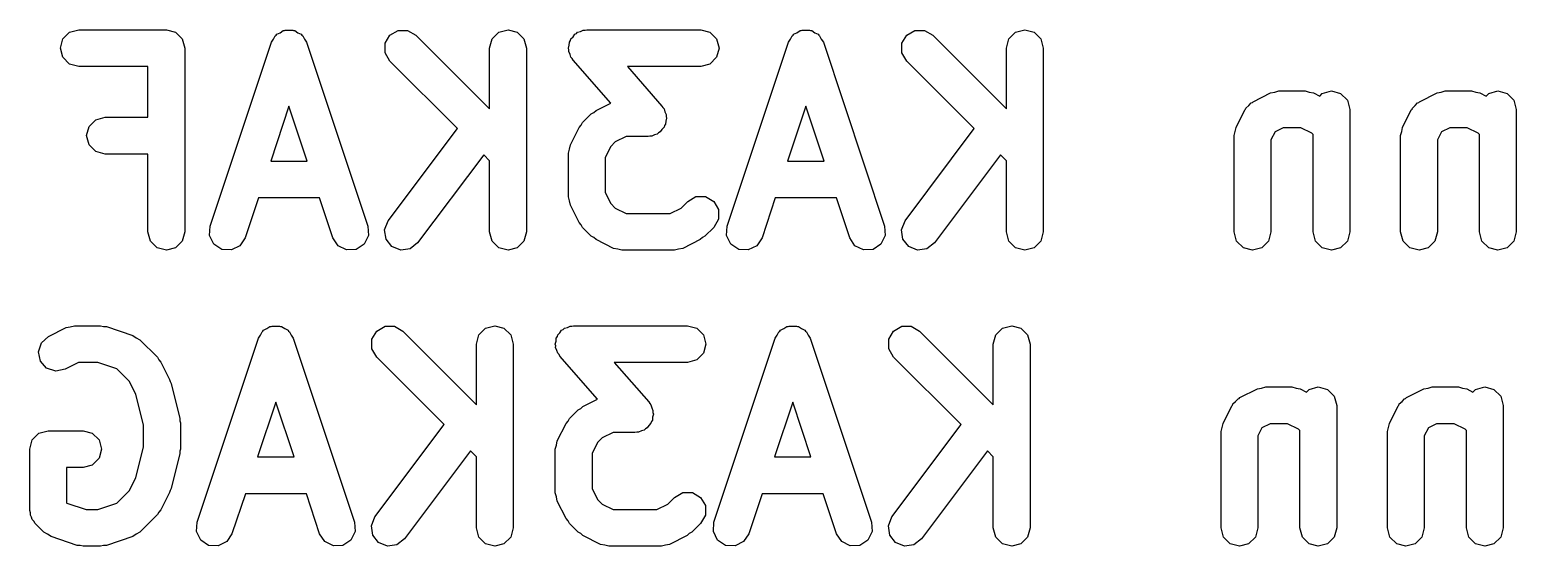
# Model space of a CAD drawing. Extents: x 112.8 to 171.6, y -69.1 to -64.2.
# Drawn here: x 112.84 to 124.96, y -68.56 to -64.34 of the extents above; entities that cross this region are included whole.
import ezdxf

# ---------------------------------------------------------------- set-up
doc = ezdxf.new("R2010")
doc.units = 0
doc.layers.add('BLACK', color=7, linetype='CONTINUOUS')

msp = doc.modelspace()

# ---------------------------------------------------------------- linework, layer by layer
at = {"layer": 'BLACK', "linetype": 'CONTINUOUS'}
for p, q in [((113.168, -64.3638), (113.243, -64.3437)), ((113.243, -64.3437), (113.957, -64.3437)), ((113.957, -64.3437), (114.032, -64.3638)), ((114.884, -64.368), (114.909, -64.3514)), ((114.909, -64.3514), (114.919, -64.3508)), ((114.919, -64.3508), (114.927, -64.3467)), ((114.927, -64.3467), (114.957, -64.3485)), ((114.957, -64.3485), (114.987, -64.3467)), ((114.987, -64.3467), (114.995, -64.3508)), ((114.995, -64.3508), (115.004, -64.3514)), ((115.004, -64.3514), (115.029, -64.368)), ((115.779, -64.3876), (115.847, -64.3488)), ((115.847, -64.3488), (115.924, -64.3488)), ((115.924, -64.3488), (115.992, -64.3876)), ((116.668, -64.3638), (116.743, -64.3437)), ((116.743, -64.3437), (116.818, -64.3638)), ((117.31, -64.3638), (117.334, -64.3574)), ((117.334, -64.3574), (117.356, -64.3465)), ((117.356, -64.3465), (117.371, -64.3475)), ((117.371, -64.3475), (117.385, -64.3437)), ((117.385, -64.3437), (118.314, -64.3437)), ((118.314, -64.3437), (118.389, -64.3638)), ((119.099, -64.368), (119.124, -64.3514)), ((119.124, -64.3514), (119.133, -64.3508)), ((119.133, -64.3508), (119.141, -64.3467)), ((119.141, -64.3467), (119.171, -64.3485)), ((119.171, -64.3485), (119.201, -64.3467)), ((119.201, -64.3467), (119.209, -64.3508)), ((119.209, -64.3508), (119.219, -64.3514)), ((119.219, -64.3514), (119.244, -64.368)), ((119.994, -64.3876), (120.061, -64.3488)), ((120.061, -64.3488), (120.139, -64.3488)), ((120.139, -64.3488), (120.206, -64.3876)), ((120.882, -64.3638), (120.957, -64.3437)), ((120.957, -64.3437), (121.032, -64.3638)), ((113.093, -64.4937), (113.113, -64.4187)), ((113.113, -64.4187), (113.168, -64.3638)), ((114.032, -64.3638), (114.087, -64.4187)), ((114.087, -64.4187), (114.107, -64.4937)), ((114.315, -65.9462), (114.815, -64.4462)), ((114.815, -64.4462), (114.831, -64.4211)), ((114.831, -64.4211), (114.845, -64.3941)), ((114.845, -64.3941), (114.852, -64.3891)), ((114.852, -64.3891), (114.857, -64.3814)), ((114.857, -64.3814), (114.884, -64.368)), ((115.029, -64.368), (115.056, -64.3814)), ((115.056, -64.3814), (115.061, -64.3891)), ((115.061, -64.3891), (115.069, -64.3941)), ((115.069, -64.3941), (115.083, -64.4211)), ((115.083, -64.4211), (115.099, -64.4462)), ((115.099, -64.4462), (115.599, -65.9462)), ((115.741, -64.4548), (115.779, -64.3876)), ((115.741, -64.5325), (115.741, -64.4548)), ((115.992, -64.3876), (116.593, -64.9887)), ((116.593, -64.4937), (116.613, -64.4187)), ((116.613, -64.4187), (116.668, -64.3638)), ((116.818, -64.3638), (116.873, -64.4187)), ((116.873, -64.4187), (116.893, -64.4937)), ((117.235, -64.4937), (117.242, -64.4699)), ((117.242, -64.4699), (117.243, -64.4453)), ((117.243, -64.4453), (117.252, -64.433)), ((117.252, -64.433), (117.256, -64.4187)), ((117.256, -64.4187), (117.273, -64.4013)), ((117.273, -64.4013), (117.287, -64.3808)), ((117.287, -64.3808), (117.3, -64.3742)), ((117.3, -64.3742), (117.31, -64.3638)), ((118.389, -64.3638), (118.444, -64.4187)), ((118.444, -64.4187), (118.464, -64.4937)), ((118.529, -65.9462), (119.029, -64.4462)), ((119.029, -64.4462), (119.045, -64.4211)), ((119.045, -64.4211), (119.059, -64.3941)), ((119.059, -64.3941), (119.067, -64.3891)), ((119.067, -64.3891), (119.072, -64.3814)), ((119.072, -64.3814), (119.099, -64.368)), ((119.244, -64.368), (119.271, -64.3814)), ((119.271, -64.3814), (119.276, -64.3891)), ((119.276, -64.3891), (119.283, -64.3941)), ((119.283, -64.3941), (119.297, -64.4211)), ((119.297, -64.4211), (119.314, -64.4462)), ((119.314, -64.4462), (119.814, -65.9462)), ((119.955, -64.4548), (119.994, -64.3876)), ((119.955, -64.5325), (119.955, -64.4548)), ((120.206, -64.3876), (120.807, -64.9887)), ((120.807, -64.4937), (120.827, -64.4187)), ((120.827, -64.4187), (120.882, -64.3638)), ((121.032, -64.3638), (121.087, -64.4187)), ((121.087, -64.4187), (121.107, -64.4937)), ((113.113, -64.5687), (113.093, -64.4937)), ((113.168, -64.6236), (113.113, -64.5687)), ((114.107, -64.4937), (114.107, -65.9937)), ((115.779, -64.5997), (115.741, -64.5325)), ((116.33, -65.1506), (115.779, -64.5997)), ((116.593, -64.9887), (116.593, -64.4937)), ((116.893, -64.4937), (116.893, -65.9937)), ((117.239, -64.508), (117.235, -64.4937)), ((117.238, -64.5228), (117.239, -64.508)), ((117.249, -64.5449), (117.238, -64.5228)), ((117.256, -64.5687), (117.249, -64.5449)), ((117.266, -64.5791), (117.256, -64.5687)), ((117.273, -64.5924), (117.266, -64.5791)), ((117.58, -64.9432), (117.273, -64.5924)), ((118.444, -64.5687), (118.389, -64.6236)), ((118.464, -64.4937), (118.444, -64.5687)), ((119.994, -64.5997), (119.955, -64.5325)), ((120.545, -65.1506), (119.994, -64.5997)), ((120.807, -64.9887), (120.807, -64.4937)), ((121.107, -64.4937), (121.107, -65.9937)), ((113.243, -64.6437), (113.168, -64.6236)), ((113.807, -64.6437), (113.243, -64.6437)), ((113.807, -65.058), (113.807, -64.6437)), ((118.314, -64.6437), (117.716, -64.6437)), ((117.716, -64.6437), (117.998, -64.9663)), ((118.389, -64.6236), (118.314, -64.6437)), ((122.995, -64.8526), (123.028, -64.8437)), ((123.028, -64.8437), (123.243, -64.8437)), ((123.243, -64.8437), (123.276, -64.8526)), ((123.382, -64.8638), (123.457, -64.8437)), ((123.457, -64.8437), (123.532, -64.8638)), ((124.352, -64.8526), (124.385, -64.8437)), ((124.385, -64.8437), (124.6, -64.8437)), ((124.6, -64.8437), (124.633, -64.8526)), ((124.739, -64.8638), (124.814, -64.8437)), ((124.814, -64.8437), (124.889, -64.8638)), ((114.957, -64.968), (114.808, -65.4151)), ((115.106, -65.4151), (114.957, -64.968)), ((117.461, -65.0024), (117.58, -64.9432)), ((117.998, -64.9663), (118.005, -64.9796)), ((119.171, -64.968), (119.022, -65.4151)), ((119.32, -65.4151), (119.171, -64.968)), ((122.76, -64.9825), (122.783, -64.9625)), ((122.783, -64.9625), (122.803, -64.9399)), ((122.803, -64.9399), (122.812, -64.937)), ((122.812, -64.937), (122.818, -64.9309)), ((122.818, -64.9309), (122.961, -64.8595)), ((122.961, -64.8595), (122.995, -64.8526)), ((123.276, -64.8526), (123.31, -64.8595)), ((123.31, -64.8595), (123.361, -64.885)), ((123.361, -64.885), (123.382, -64.8638)), ((123.532, -64.8638), (123.587, -64.9187)), ((123.587, -64.9187), (123.607, -64.9937)), ((124.117, -64.9825), (124.14, -64.9625)), ((124.14, -64.9625), (124.16, -64.9399)), ((124.16, -64.9399), (124.169, -64.937)), ((124.169, -64.937), (124.176, -64.9309)), ((124.176, -64.9309), (124.318, -64.8595)), ((124.318, -64.8595), (124.352, -64.8526)), ((124.633, -64.8526), (124.667, -64.8595)), ((124.667, -64.8595), (124.718, -64.885)), ((124.718, -64.885), (124.739, -64.8638)), ((124.889, -64.8638), (124.944, -64.9187)), ((124.944, -64.9187), (124.964, -64.9937)), ((113.327, -65.133), (113.382, -65.0781)), ((113.382, -65.0781), (113.457, -65.058)), ((113.457, -65.058), (113.807, -65.058)), ((117.351, -65.1019), (117.422, -65.0305)), ((117.422, -65.0305), (117.443, -65.0184)), ((117.443, -65.0184), (117.461, -65.0024)), ((118.005, -64.9796), (118.015, -64.9901)), ((118.015, -64.9901), (118.022, -65.0139)), ((118.022, -65.0139), (118.033, -65.036)), ((118.029, -65.0889), (118.027, -65.1135)), ((118.035, -65.0651), (118.029, -65.0889)), ((118.033, -65.036), (118.032, -65.0508)), ((118.032, -65.0508), (118.035, -65.0651)), ((122.68, -65.1409), (122.751, -64.998)), ((122.751, -64.998), (122.757, -64.9912)), ((122.757, -64.9912), (122.76, -64.9825)), ((123.607, -64.9937), (123.607, -65.9937)), ((124.037, -65.1409), (124.108, -64.998)), ((124.108, -64.998), (124.115, -64.9912)), ((124.115, -64.9912), (124.117, -64.9825)), ((124.964, -64.9937), (124.964, -65.9937)), ((113.307, -65.208), (113.327, -65.133)), ((113.327, -65.283), (113.307, -65.208)), ((115.765, -65.9037), (116.33, -65.1506)), ((117.251, -65.2837), (117.323, -65.1409)), ((117.323, -65.1409), (117.339, -65.1228)), ((117.339, -65.1228), (117.351, -65.1019)), ((117.937, -65.2014), (117.915, -65.2122)), ((117.96, -65.195), (117.937, -65.2014)), ((117.971, -65.1845), (117.96, -65.195)), ((117.984, -65.178), (117.971, -65.1845)), ((117.998, -65.1575), (117.984, -65.178)), ((118.015, -65.1401), (117.998, -65.1575)), ((118.019, -65.1258), (118.015, -65.1401)), ((118.027, -65.1135), (118.019, -65.1258)), ((119.98, -65.9037), (120.545, -65.1506)), ((122.664, -65.208), (122.673, -65.1747)), ((122.664, -65.9937), (122.664, -65.208)), ((122.673, -65.1747), (122.68, -65.1409)), ((122.997, -65.1769), (122.964, -65.2434)), ((123.064, -65.1437), (122.997, -65.1769)), ((123.207, -65.1437), (123.064, -65.1437)), ((123.297, -65.1884), (123.207, -65.1437)), ((123.307, -65.1987), (123.297, -65.1884)), ((123.307, -65.9937), (123.307, -65.1987)), ((124.021, -65.208), (124.03, -65.1747)), ((124.021, -65.9937), (124.021, -65.208)), ((124.03, -65.1747), (124.037, -65.1409)), ((124.354, -65.1769), (124.321, -65.2434)), ((124.421, -65.1437), (124.354, -65.1769)), ((124.564, -65.1437), (124.421, -65.1437)), ((124.654, -65.1884), (124.564, -65.1437)), ((124.664, -65.1987), (124.654, -65.1884)), ((124.664, -65.9937), (124.664, -65.1987)), ((113.382, -65.3379), (113.327, -65.283)), ((117.235, -65.3508), (117.244, -65.3175)), ((117.244, -65.3175), (117.251, -65.2837)), ((117.58, -65.2968), (117.535, -65.3862)), ((117.617, -65.2598), (117.58, -65.2968)), ((117.707, -65.2151), (117.617, -65.2598)), ((117.885, -65.2151), (117.707, -65.2151)), ((117.9, -65.2113), (117.885, -65.2151)), ((117.915, -65.2122), (117.9, -65.2113)), ((122.964, -65.2434), (122.964, -65.9937)), ((124.321, -65.2434), (124.321, -65.9937)), ((113.457, -65.358), (113.382, -65.3379)), ((113.807, -65.358), (113.457, -65.358)), ((113.807, -65.9937), (113.807, -65.358)), ((114.808, -65.4151), (115.106, -65.4151)), ((116.545, -65.3649), (116.005, -66.0837)), ((116.593, -65.4129), (116.545, -65.3649)), ((116.593, -65.9937), (116.593, -65.4129)), ((117.235, -65.708), (117.235, -65.3508)), ((117.535, -65.3862), (117.535, -65.6725)), ((119.022, -65.4151), (119.32, -65.4151)), ((120.759, -65.3649), (120.22, -66.0837)), ((120.807, -65.4129), (120.759, -65.3649)), ((120.807, -65.9937), (120.807, -65.4129)), ((117.535, -65.6725), (117.58, -65.762)), ((114.708, -65.7151), (114.599, -66.0411)), ((115.206, -65.7151), (114.708, -65.7151)), ((115.315, -66.0411), (115.206, -65.7151)), ((117.244, -65.7413), (117.235, -65.708)), ((117.251, -65.775), (117.244, -65.7413)), ((117.323, -65.9179), (117.251, -65.775)), ((117.58, -65.762), (117.617, -65.799)), ((117.617, -65.799), (117.707, -65.8437)), ((118.064, -65.8437), (118.154, -65.799)), ((118.154, -65.799), (118.208, -65.7447)), ((118.208, -65.7447), (118.275, -65.7059)), ((118.275, -65.7059), (118.353, -65.7059)), ((118.353, -65.7059), (118.42, -65.7447)), ((118.42, -65.7447), (118.459, -65.812)), ((118.459, -65.812), (118.459, -65.8896)), ((118.922, -65.7151), (118.814, -66.0411)), ((119.42, -65.7151), (118.922, -65.7151)), ((119.529, -66.0411), (119.42, -65.7151)), ((115.737, -65.9757), (115.765, -65.9037)), ((117.339, -65.936), (117.323, -65.9179)), ((117.351, -65.9569), (117.339, -65.936)), ((117.707, -65.8437), (118.064, -65.8437)), ((118.459, -65.8896), (118.42, -65.9569)), ((119.951, -65.9757), (119.98, -65.9037)), ((113.827, -66.0687), (113.807, -65.9937)), ((114.107, -65.9937), (114.087, -66.0687)), ((114.31, -66.0237), (114.315, -65.9462)), ((114.345, -66.0932), (114.31, -66.0237)), ((114.599, -66.0411), (114.556, -66.1059)), ((115.357, -66.1059), (115.315, -66.0411)), ((115.604, -66.0237), (115.569, -66.0932)), ((115.599, -65.9462), (115.604, -66.0237)), ((115.748, -66.0526), (115.737, -65.9757)), ((115.795, -66.1137), (115.748, -66.0526)), ((116.613, -66.0687), (116.593, -65.9937)), ((116.893, -65.9937), (116.873, -66.0687)), ((117.422, -66.0283), (117.351, -65.9569)), ((117.443, -66.0404), (117.422, -66.0283)), ((117.461, -66.0564), (117.443, -66.0404)), ((117.604, -66.1278), (117.461, -66.0564)), ((118.31, -66.0564), (118.167, -66.1278)), ((118.328, -66.0404), (118.31, -66.0564)), ((118.349, -66.0283), (118.328, -66.0404)), ((118.42, -65.9569), (118.349, -66.0283)), ((118.524, -66.0237), (118.529, -65.9462)), ((118.559, -66.0932), (118.524, -66.0237)), ((118.814, -66.0411), (118.771, -66.1059)), ((119.572, -66.1059), (119.529, -66.0411)), ((119.818, -66.0237), (119.783, -66.0932)), ((119.814, -65.9462), (119.818, -66.0237)), ((119.962, -66.0526), (119.951, -65.9757)), ((120.01, -66.1137), (119.962, -66.0526)), ((120.827, -66.0687), (120.807, -65.9937)), ((121.107, -65.9937), (121.087, -66.0687)), ((122.684, -66.0687), (122.664, -65.9937)), ((122.964, -65.9937), (122.944, -66.0687)), ((123.327, -66.0687), (123.307, -65.9937)), ((123.607, -65.9937), (123.587, -66.0687)), ((124.041, -66.0687), (124.021, -65.9937)), ((124.321, -65.9937), (124.301, -66.0687)), ((124.684, -66.0687), (124.664, -65.9937)), ((124.964, -65.9937), (124.944, -66.0687)), ((113.882, -66.1236), (113.827, -66.0687)), ((113.957, -66.1437), (113.882, -66.1236)), ((114.032, -66.1236), (113.957, -66.1437)), ((114.087, -66.0687), (114.032, -66.1236)), ((114.409, -66.136), (114.345, -66.0932)), ((114.487, -66.1406), (114.409, -66.136)), ((114.556, -66.1059), (114.487, -66.1406)), ((115.427, -66.1406), (115.357, -66.1059)), ((115.504, -66.136), (115.427, -66.1406)), ((115.569, -66.0932), (115.504, -66.136)), ((115.868, -66.1426), (115.795, -66.1137)), ((115.944, -66.1316), (115.868, -66.1426)), ((116.005, -66.0837), (115.944, -66.1316)), ((116.668, -66.1236), (116.613, -66.0687)), ((116.743, -66.1437), (116.668, -66.1236)), ((116.818, -66.1236), (116.743, -66.1437)), ((116.873, -66.0687), (116.818, -66.1236)), ((117.638, -66.1347), (117.604, -66.1278)), ((117.671, -66.1437), (117.638, -66.1347)), ((118.1, -66.1437), (117.671, -66.1437)), ((118.133, -66.1347), (118.1, -66.1437)), ((118.167, -66.1278), (118.133, -66.1347)), ((118.624, -66.136), (118.559, -66.0932)), ((118.701, -66.1406), (118.624, -66.136)), ((118.771, -66.1059), (118.701, -66.1406)), ((119.641, -66.1406), (119.572, -66.1059)), ((119.719, -66.136), (119.641, -66.1406)), ((119.783, -66.0932), (119.719, -66.136)), ((120.082, -66.1426), (120.01, -66.1137)), ((120.159, -66.1316), (120.082, -66.1426)), ((120.22, -66.0837), (120.159, -66.1316)), ((120.882, -66.1236), (120.827, -66.0687)), ((120.957, -66.1437), (120.882, -66.1236)), ((121.032, -66.1236), (120.957, -66.1437)), ((121.087, -66.0687), (121.032, -66.1236)), ((122.739, -66.1236), (122.684, -66.0687)), ((122.814, -66.1437), (122.739, -66.1236)), ((122.889, -66.1236), (122.814, -66.1437)), ((122.944, -66.0687), (122.889, -66.1236)), ((123.382, -66.1236), (123.327, -66.0687)), ((123.457, -66.1437), (123.382, -66.1236)), ((123.532, -66.1236), (123.457, -66.1437)), ((123.587, -66.0687), (123.532, -66.1236)), ((124.096, -66.1236), (124.041, -66.0687)), ((124.171, -66.1437), (124.096, -66.1236)), ((124.246, -66.1236), (124.171, -66.1437)), ((124.301, -66.0687), (124.246, -66.1236)), ((124.739, -66.1236), (124.684, -66.0687)), ((124.814, -66.1437), (124.739, -66.1236)), ((124.889, -66.1236), (124.814, -66.1437)), ((124.944, -66.0687), (124.889, -66.1236)), ((112.997, -66.8459), (113.14, -66.7745)), ((113.14, -66.7745), (113.174, -66.7676)), ((113.174, -66.7676), (113.207, -66.7587)), ((113.207, -66.7587), (113.421, -66.7587)), ((113.421, -66.7587), (113.445, -66.7649)), ((113.445, -66.7649), (113.469, -66.7664)), ((113.469, -66.7664), (113.683, -66.8378)), ((114.75, -66.7964), (114.777, -66.783)), ((114.777, -66.783), (114.802, -66.7664)), ((114.802, -66.7664), (114.811, -66.7658)), ((114.811, -66.7658), (114.82, -66.7617)), ((114.82, -66.7617), (114.85, -66.7635)), ((114.85, -66.7635), (114.88, -66.7617)), ((114.88, -66.7617), (114.888, -66.7658)), ((114.888, -66.7658), (114.897, -66.7664)), ((114.897, -66.7664), (114.922, -66.783)), ((114.922, -66.783), (114.949, -66.7964)), ((115.672, -66.8026), (115.74, -66.7638)), ((115.74, -66.7638), (115.817, -66.7638)), ((115.817, -66.7638), (115.884, -66.8026)), ((116.506, -66.8337), (116.56, -66.7788)), ((116.56, -66.7788), (116.635, -66.7587)), ((116.635, -66.7587), (116.71, -66.7788)), ((116.71, -66.7788), (116.765, -66.8337)), ((117.193, -66.7892), (117.203, -66.7788)), ((117.203, -66.7788), (117.227, -66.7724)), ((117.227, -66.7724), (117.249, -66.7615)), ((117.249, -66.7615), (117.264, -66.7625)), ((117.264, -66.7625), (117.278, -66.7587)), ((117.278, -66.7587), (118.207, -66.7587)), ((118.207, -66.7587), (118.282, -66.7788)), ((118.282, -66.7788), (118.337, -66.8337)), ((118.965, -66.7964), (118.991, -66.783)), ((118.991, -66.783), (119.017, -66.7664)), ((119.017, -66.7664), (119.026, -66.7658)), ((119.026, -66.7658), (119.034, -66.7617)), ((119.034, -66.7617), (119.064, -66.7635)), ((119.064, -66.7635), (119.094, -66.7617)), ((119.094, -66.7617), (119.102, -66.7658)), ((119.102, -66.7658), (119.111, -66.7664)), ((119.111, -66.7664), (119.137, -66.783)), ((119.137, -66.783), (119.164, -66.7964)), ((119.887, -66.8026), (119.954, -66.7638)), ((119.954, -66.7638), (120.031, -66.7638)), ((120.031, -66.7638), (120.099, -66.8026)), ((120.72, -66.8337), (120.775, -66.7788)), ((120.775, -66.7788), (120.85, -66.7587)), ((120.85, -66.7587), (120.925, -66.7788)), ((120.925, -66.7788), (120.98, -66.8337)), ((112.914, -66.9711), (112.939, -66.8975)), ((112.939, -66.8975), (112.997, -66.8459)), ((113.683, -66.8378), (113.712, -66.8568)), ((113.712, -66.8568), (113.742, -66.874)), ((113.742, -66.874), (113.884, -67.0169)), ((114.207, -68.3612), (114.707, -66.8612)), ((114.707, -66.8612), (114.724, -66.8361)), ((114.724, -66.8361), (114.738, -66.8092)), ((114.738, -66.8092), (114.745, -66.8041)), ((114.745, -66.8041), (114.75, -66.7964)), ((114.949, -66.7964), (114.954, -66.8041)), ((114.954, -66.8041), (114.962, -66.8092)), ((114.962, -66.8092), (114.975, -66.8361)), ((114.975, -66.8361), (114.992, -66.8612)), ((114.992, -66.8612), (115.492, -68.3612)), ((115.633, -66.8698), (115.672, -66.8026)), ((115.633, -66.9475), (115.633, -66.8698)), ((115.884, -66.8026), (116.485, -67.4037)), ((116.485, -66.9087), (116.506, -66.8337)), ((116.765, -66.8337), (116.785, -66.9087)), ((117.128, -66.9087), (117.135, -66.8849)), ((117.135, -66.8849), (117.136, -66.8603)), ((117.136, -66.8603), (117.145, -66.848)), ((117.145, -66.848), (117.148, -66.8337)), ((117.148, -66.8337), (117.166, -66.8163)), ((117.166, -66.8163), (117.18, -66.7958)), ((117.18, -66.7958), (117.193, -66.7892)), ((118.337, -66.8337), (118.357, -66.9087)), ((118.422, -68.3612), (118.922, -66.8612)), ((118.922, -66.8612), (118.938, -66.8361)), ((118.938, -66.8361), (118.952, -66.8092)), ((118.952, -66.8092), (118.959, -66.8041)), ((118.959, -66.8041), (118.965, -66.7964)), ((119.164, -66.7964), (119.169, -66.8041)), ((119.169, -66.8041), (119.176, -66.8092)), ((119.176, -66.8092), (119.19, -66.8361)), ((119.19, -66.8361), (119.206, -66.8612)), ((119.206, -66.8612), (119.706, -68.3612)), ((119.848, -66.8698), (119.887, -66.8026)), ((119.848, -66.9475), (119.848, -66.8698)), ((120.099, -66.8026), (120.7, -67.4037)), ((120.7, -66.9087), (120.72, -66.8337)), ((120.98, -66.8337), (121, -66.9087)), ((112.93, -67.0472), (112.914, -66.9711)), ((113.884, -67.0169), (113.896, -67.0378)), ((115.672, -67.0147), (115.633, -66.9475)), ((116.223, -67.5656), (115.672, -67.0147)), ((116.485, -67.4037), (116.485, -66.9087)), ((116.785, -66.9087), (116.785, -68.4087)), ((117.132, -66.923), (117.128, -66.9087)), ((117.131, -66.9378), (117.132, -66.923)), ((117.142, -66.9599), (117.131, -66.9378)), ((117.148, -66.9837), (117.142, -66.9599)), ((117.159, -66.9941), (117.148, -66.9837)), ((117.165, -67.0074), (117.159, -66.9941)), ((117.472, -67.3582), (117.165, -67.0074)), ((118.337, -66.9837), (118.282, -67.0386)), ((118.357, -66.9087), (118.337, -66.9837)), ((119.887, -67.0147), (119.848, -66.9475)), ((120.437, -67.5656), (119.887, -67.0147)), ((120.7, -67.4037), (120.7, -66.9087)), ((121, -66.9087), (121, -68.4087)), ((112.981, -67.1053), (112.93, -67.0472)), ((113.055, -67.1298), (112.981, -67.1053)), ((113.131, -67.1143), (113.055, -67.1298)), ((113.242, -67.0587), (113.131, -67.1143)), ((113.397, -67.0587), (113.242, -67.0587)), ((113.554, -67.1112), (113.397, -67.0587)), ((113.655, -67.2118), (113.554, -67.1112)), ((113.896, -67.0378), (113.913, -67.0559)), ((113.913, -67.0559), (113.984, -67.1987)), ((118.207, -67.0587), (117.609, -67.0587)), ((117.609, -67.0587), (117.891, -67.3813)), ((118.282, -67.0386), (118.207, -67.0587)), ((113.708, -67.3182), (113.655, -67.2118)), ((113.984, -67.1987), (113.987, -67.215)), ((113.987, -67.215), (113.995, -67.2294)), ((113.995, -67.2294), (114.067, -67.5151)), ((122.854, -67.2745), (122.888, -67.2676)), ((122.888, -67.2676), (122.921, -67.2587)), ((122.921, -67.2587), (123.135, -67.2587)), ((123.135, -67.2587), (123.169, -67.2676)), ((123.169, -67.2676), (123.203, -67.2745)), ((123.275, -67.2788), (123.35, -67.2587)), ((123.35, -67.2587), (123.425, -67.2788)), ((124.211, -67.2745), (124.245, -67.2676)), ((124.245, -67.2676), (124.278, -67.2587)), ((124.278, -67.2587), (124.493, -67.2587)), ((124.493, -67.2587), (124.526, -67.2676)), ((124.526, -67.2676), (124.56, -67.2745)), ((124.632, -67.2788), (124.707, -67.2587)), ((124.707, -67.2587), (124.782, -67.2788)), ((113.771, -67.57), (113.708, -67.3182)), ((114.85, -67.383), (114.701, -67.8301)), ((114.999, -67.8301), (114.85, -67.383)), ((117.354, -67.4174), (117.472, -67.3582)), ((117.891, -67.3813), (117.898, -67.3946)), ((119.064, -67.383), (118.915, -67.8301)), ((119.213, -67.8301), (119.064, -67.383)), ((122.653, -67.3975), (122.676, -67.3775)), ((122.676, -67.3775), (122.696, -67.3549)), ((122.696, -67.3549), (122.704, -67.352)), ((122.704, -67.352), (122.711, -67.3459)), ((122.711, -67.3459), (122.854, -67.2745)), ((123.203, -67.2745), (123.254, -67.3)), ((123.254, -67.3), (123.275, -67.2788)), ((123.425, -67.2788), (123.48, -67.3337)), ((123.48, -67.3337), (123.5, -67.4087)), ((124.01, -67.3975), (124.033, -67.3775)), ((124.033, -67.3775), (124.053, -67.3549)), ((124.053, -67.3549), (124.062, -67.352)), ((124.062, -67.352), (124.068, -67.3459)), ((124.068, -67.3459), (124.211, -67.2745)), ((124.56, -67.2745), (124.611, -67.3)), ((124.611, -67.3), (124.632, -67.2788)), ((124.782, -67.2788), (124.837, -67.3337)), ((124.837, -67.3337), (124.857, -67.4087)), ((117.244, -67.5169), (117.315, -67.4455)), ((117.315, -67.4455), (117.336, -67.4334)), ((117.336, -67.4334), (117.354, -67.4174)), ((117.898, -67.3946), (117.908, -67.4051)), ((117.908, -67.4051), (117.915, -67.4289)), ((117.915, -67.4289), (117.925, -67.451)), ((117.922, -67.5039), (117.92, -67.5285)), ((117.928, -67.4801), (117.922, -67.5039)), ((117.925, -67.451), (117.925, -67.4658)), ((117.925, -67.4658), (117.928, -67.4801)), ((122.573, -67.5559), (122.644, -67.413)), ((122.644, -67.413), (122.65, -67.4062)), ((122.65, -67.4062), (122.653, -67.3975)), ((123.5, -67.4087), (123.5, -68.4087)), ((123.93, -67.5559), (124.001, -67.413)), ((124.001, -67.413), (124.007, -67.4062)), ((124.007, -67.4062), (124.01, -67.3975)), ((124.857, -67.4087), (124.857, -68.4087)), ((112.918, -67.6359), (112.993, -67.6158)), ((112.993, -67.6158), (113.278, -67.6158)), ((113.278, -67.6158), (113.353, -67.6359)), ((113.771, -67.7473), (113.771, -67.57)), ((114.067, -67.5151), (114.066, -67.5337)), ((114.066, -67.5337), (114.071, -67.5515)), ((114.071, -67.5515), (114.071, -67.7658)), ((115.658, -68.3187), (116.223, -67.5656)), ((117.144, -67.6987), (117.216, -67.5559)), ((117.216, -67.5559), (117.232, -67.5378)), ((117.232, -67.5378), (117.244, -67.5169)), ((117.599, -67.6301), (117.51, -67.6748)), ((117.778, -67.6301), (117.599, -67.6301)), ((117.793, -67.6263), (117.778, -67.6301)), ((117.807, -67.6273), (117.793, -67.6263)), ((117.83, -67.6164), (117.807, -67.6273)), ((117.853, -67.61), (117.83, -67.6164)), ((117.864, -67.5995), (117.853, -67.61)), ((117.877, -67.593), (117.864, -67.5995)), ((117.891, -67.5725), (117.877, -67.593)), ((117.908, -67.5551), (117.891, -67.5725)), ((117.912, -67.5408), (117.908, -67.5551)), ((117.92, -67.5285), (117.912, -67.5408)), ((119.873, -68.3187), (120.437, -67.5656)), ((122.557, -67.623), (122.566, -67.5897)), ((122.557, -68.4087), (122.557, -67.623)), ((122.566, -67.5897), (122.573, -67.5559)), ((122.89, -67.5919), (122.857, -67.6584)), ((122.957, -67.5587), (122.89, -67.5919)), ((123.1, -67.5587), (122.957, -67.5587)), ((123.189, -67.6034), (123.1, -67.5587)), ((123.2, -67.6137), (123.189, -67.6034)), ((123.2, -68.4087), (123.2, -67.6137)), ((123.914, -67.623), (123.923, -67.5897)), ((123.914, -68.4087), (123.914, -67.623)), ((123.923, -67.5897), (123.93, -67.5559)), ((124.247, -67.5919), (124.214, -67.6584)), ((124.314, -67.5587), (124.247, -67.5919)), ((124.457, -67.5587), (124.314, -67.5587)), ((124.547, -67.6034), (124.457, -67.5587)), ((124.557, -67.6137), (124.547, -67.6034)), ((124.557, -68.4087), (124.557, -67.6137)), ((112.843, -67.7658), (112.863, -67.6908)), ((112.863, -67.6908), (112.918, -67.6359)), ((113.353, -67.6359), (113.408, -67.6908)), ((113.408, -67.6908), (113.428, -67.7658)), ((113.708, -67.9992), (113.771, -67.7473)), ((117.128, -67.7658), (117.137, -67.7325)), ((117.137, -67.7325), (117.144, -67.6987)), ((117.473, -67.7118), (117.428, -67.8012)), ((117.51, -67.6748), (117.473, -67.7118)), ((122.857, -67.6584), (122.857, -68.4087)), ((124.214, -67.6584), (124.214, -68.4087)), ((112.843, -68.2658), (112.843, -67.7658)), ((113.408, -67.8408), (113.353, -67.8957)), ((113.428, -67.7658), (113.408, -67.8408)), ((114.067, -67.8022), (113.995, -68.0879)), ((114.071, -67.7658), (114.066, -67.7837)), ((114.066, -67.7837), (114.067, -67.8022)), ((114.701, -67.8301), (114.999, -67.8301)), ((116.437, -67.7799), (115.898, -68.4987)), ((116.485, -67.8279), (116.437, -67.7799)), ((116.485, -68.4087), (116.485, -67.8279)), ((117.128, -68.123), (117.128, -67.7658)), ((117.428, -67.8012), (117.428, -68.0875)), ((118.915, -67.8301), (119.213, -67.8301)), ((120.652, -67.7799), (120.113, -68.4987)), ((120.7, -67.8279), (120.652, -67.7799)), ((120.7, -68.4087), (120.7, -67.8279)), ((113.278, -67.9158), (113.143, -67.9158)), ((113.143, -67.9158), (113.143, -68.2037)), ((113.353, -67.8957), (113.278, -67.9158)), ((113.554, -68.2061), (113.655, -68.1055)), ((113.655, -68.1055), (113.708, -67.9992)), ((113.984, -68.1186), (113.913, -68.2615)), ((113.987, -68.1024), (113.984, -68.1186)), ((113.995, -68.0879), (113.987, -68.1024)), ((117.428, -68.0875), (117.473, -68.177)), ((113.143, -68.2037), (113.145, -68.2061)), ((113.145, -68.2061), (113.303, -68.2587)), ((113.397, -68.2587), (113.554, -68.2061)), ((114.601, -68.1301), (114.492, -68.4561)), ((115.099, -68.1301), (114.601, -68.1301)), ((115.207, -68.4561), (115.099, -68.1301)), ((117.137, -68.1563), (117.128, -68.123)), ((117.144, -68.19), (117.137, -68.1563)), ((117.216, -68.3329), (117.144, -68.19)), ((117.473, -68.177), (117.51, -68.214)), ((117.51, -68.214), (117.599, -68.2587)), ((117.957, -68.2587), (118.047, -68.214)), ((118.047, -68.214), (118.101, -68.1597)), ((118.101, -68.1597), (118.168, -68.1209)), ((118.168, -68.1209), (118.246, -68.1209)), ((118.246, -68.1209), (118.313, -68.1597)), ((118.313, -68.1597), (118.352, -68.227)), ((118.352, -68.227), (118.352, -68.3046)), ((118.815, -68.1301), (118.706, -68.4561)), ((119.313, -68.1301), (118.815, -68.1301)), ((119.422, -68.4561), (119.313, -68.1301)), ((112.848, -68.2849), (112.843, -68.2658)), ((112.848, -68.3046), (112.848, -68.2849)), ((112.858, -68.3217), (112.848, -68.3046)), ((112.863, -68.3408), (112.858, -68.3217)), ((112.877, -68.3548), (112.863, -68.3408)), ((112.887, -68.3719), (112.877, -68.3548)), ((113.303, -68.2587), (113.397, -68.2587)), ((113.884, -68.3005), (113.742, -68.4433)), ((113.896, -68.2795), (113.884, -68.3005)), ((113.913, -68.2615), (113.896, -68.2795)), ((114.203, -68.4387), (114.207, -68.3612)), ((115.492, -68.3612), (115.497, -68.4387)), ((115.629, -68.3907), (115.658, -68.3187)), ((117.232, -68.351), (117.216, -68.3329)), ((117.244, -68.3719), (117.232, -68.351)), ((117.599, -68.2587), (117.957, -68.2587)), ((118.352, -68.3046), (118.313, -68.3719)), ((118.417, -68.4387), (118.422, -68.3612)), ((119.706, -68.3612), (119.711, -68.4387)), ((119.844, -68.3907), (119.873, -68.3187)), ((112.958, -68.4433), (112.887, -68.3719)), ((112.988, -68.4605), (112.958, -68.4433)), ((113.017, -68.4795), (112.988, -68.4605)), ((113.231, -68.551), (113.017, -68.4795)), ((113.683, -68.4795), (113.469, -68.551)), ((113.712, -68.4606), (113.683, -68.4795)), ((113.742, -68.4433), (113.712, -68.4606)), ((114.238, -68.5082), (114.203, -68.4387)), ((114.492, -68.4561), (114.449, -68.5209)), ((115.25, -68.5209), (115.207, -68.4561)), ((115.497, -68.4387), (115.462, -68.5082)), ((115.64, -68.4676), (115.629, -68.3907)), ((115.688, -68.5287), (115.64, -68.4676)), ((116.506, -68.4837), (116.485, -68.4087)), ((116.785, -68.4087), (116.765, -68.4837)), ((117.315, -68.4433), (117.244, -68.3719)), ((117.336, -68.4554), (117.315, -68.4433)), ((117.354, -68.4714), (117.336, -68.4554)), ((117.497, -68.5428), (117.354, -68.4714)), ((118.203, -68.4714), (118.06, -68.5428)), ((118.221, -68.4554), (118.203, -68.4714)), ((118.242, -68.4433), (118.221, -68.4554)), ((118.313, -68.3719), (118.242, -68.4433)), ((118.452, -68.5082), (118.417, -68.4387)), ((118.706, -68.4561), (118.664, -68.5209)), ((119.465, -68.5209), (119.422, -68.4561)), ((119.711, -68.4387), (119.676, -68.5082)), ((119.855, -68.4676), (119.844, -68.3907)), ((119.903, -68.5287), (119.855, -68.4676)), ((120.72, -68.4837), (120.7, -68.4087)), ((121, -68.4087), (120.98, -68.4837)), ((122.577, -68.4837), (122.557, -68.4087)), ((122.857, -68.4087), (122.837, -68.4837)), ((123.22, -68.4837), (123.2, -68.4087)), ((123.5, -68.4087), (123.48, -68.4837)), ((123.934, -68.4837), (123.914, -68.4087)), ((124.214, -68.4087), (124.194, -68.4837)), ((124.577, -68.4837), (124.557, -68.4087)), ((124.857, -68.4087), (124.837, -68.4837)), ((113.255, -68.5524), (113.231, -68.551)), ((113.278, -68.5587), (113.255, -68.5524)), ((113.421, -68.5587), (113.278, -68.5587)), ((113.445, -68.5524), (113.421, -68.5587)), ((113.469, -68.551), (113.445, -68.5524)), ((114.302, -68.551), (114.238, -68.5082)), ((114.38, -68.5556), (114.302, -68.551)), ((114.449, -68.5209), (114.38, -68.5556)), ((115.32, -68.5556), (115.25, -68.5209)), ((115.397, -68.551), (115.32, -68.5556)), ((115.462, -68.5082), (115.397, -68.551)), ((115.76, -68.5576), (115.688, -68.5287)), ((115.837, -68.5466), (115.76, -68.5576)), ((115.898, -68.4987), (115.837, -68.5466)), ((116.56, -68.5386), (116.506, -68.4837)), ((116.635, -68.5587), (116.56, -68.5386)), ((116.71, -68.5386), (116.635, -68.5587)), ((116.765, -68.4837), (116.71, -68.5386)), ((117.531, -68.5497), (117.497, -68.5428)), ((117.564, -68.5587), (117.531, -68.5497)), ((117.993, -68.5587), (117.564, -68.5587)), ((118.026, -68.5497), (117.993, -68.5587)), ((118.06, -68.5428), (118.026, -68.5497)), ((118.517, -68.551), (118.452, -68.5082)), ((118.594, -68.5556), (118.517, -68.551)), ((118.664, -68.5209), (118.594, -68.5556)), ((119.534, -68.5556), (119.465, -68.5209)), ((119.611, -68.551), (119.534, -68.5556)), ((119.676, -68.5082), (119.611, -68.551)), ((119.975, -68.5576), (119.903, -68.5287)), ((120.052, -68.5466), (119.975, -68.5576)), ((120.113, -68.4987), (120.052, -68.5466)), ((120.775, -68.5386), (120.72, -68.4837)), ((120.85, -68.5587), (120.775, -68.5386)), ((120.925, -68.5386), (120.85, -68.5587)), ((120.98, -68.4837), (120.925, -68.5386)), ((122.632, -68.5386), (122.577, -68.4837)), ((122.707, -68.5587), (122.632, -68.5386)), ((122.782, -68.5386), (122.707, -68.5587)), ((122.837, -68.4837), (122.782, -68.5386)), ((123.275, -68.5386), (123.22, -68.4837)), ((123.35, -68.5587), (123.275, -68.5386)), ((123.425, -68.5386), (123.35, -68.5587)), ((123.48, -68.4837), (123.425, -68.5386)), ((123.989, -68.5386), (123.934, -68.4837)), ((124.064, -68.5587), (123.989, -68.5386)), ((124.139, -68.5386), (124.064, -68.5587)), ((124.194, -68.4837), (124.139, -68.5386)), ((124.632, -68.5386), (124.577, -68.4837)), ((124.707, -68.5587), (124.632, -68.5386)), ((124.782, -68.5386), (124.707, -68.5587)), ((124.837, -68.4837), (124.782, -68.5386))]:
    msp.add_line(p, q, dxfattribs=at)

doc.saveas('drawing.dxf')
